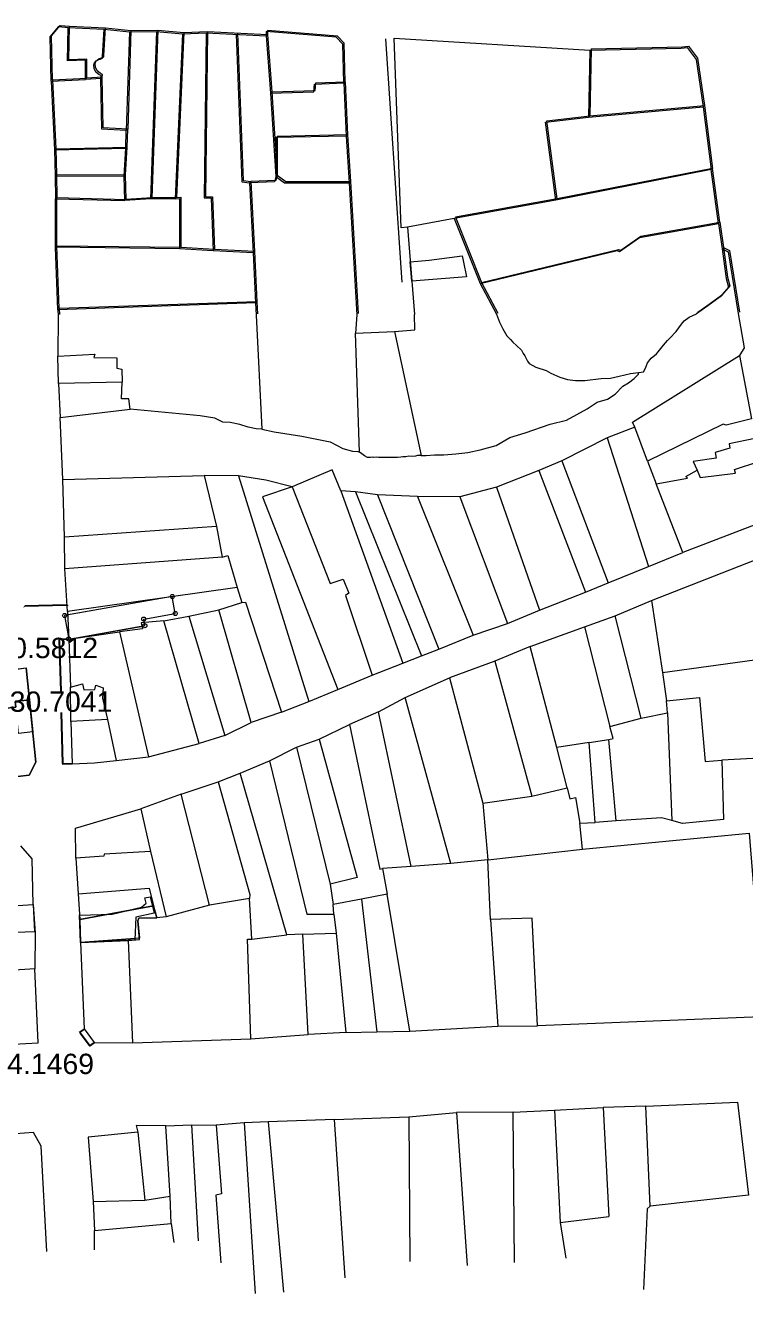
# Model space of a CAD drawing. Header units: millimetres. Extents: x 613231 to 614415, y 1317543 to 1318244.
# Drawn here: x 613593 to 613770, y 1317648.1 to 1317959.8 of the extents above; entities that cross this region are included whole.
import ezdxf

# ---------------------------------------------------------------- set-up
doc = ezdxf.new("R2010")
doc.units = ezdxf.units.MM
doc.header["$PDMODE"] = 35
doc.header["$PDSIZE"] = 0.5
for name, color, linetype in [('2', 7, 'Continuous'), ('6', 7, 'Continuous'), ('CVL_CUADCON_TIT', 1, 'Continuous')]:
    doc.layers.add(name, color=color, linetype=linetype)
doc.layers.add('Nivel 2', color=7, linetype='Continuous', lineweight=0)
doc.layers.add('Nivel 6', color=7, linetype='Continuous', lineweight=0)
doc.styles.add('HECTOR LOPEZ', font='arial.ttf')
doc.dimstyles.get("Standard").update_dxf_attribs({"dimtxt": 5, "dimasz": 0.18, "dimexe": 0.18, "dimexo": 0.0625, "dimgap": 0.09, "dimtad": 0, "dimtih": 1, "dimtoh": 1, "dimdec": 4, "dimzin": 0, "dimdsep": 46, "dimtxsty": 'HECTOR LOPEZ', "dimcen": 0.09, "dimadec": 0, "dimazin": 0, "dimtfac": 1, "dimtdec": 4, "dimtofl": 0, "dimtmove": 2, "dimatfit": 3, "dimfxl": 0.18, "dimtolj": 1, "dimtzin": 0, "dimarcsym": 0})

# ---------------------------------------------------------------- blocks, each defined once
blk = doc.blocks.new('*D310')
at = {"color": 0, "lineweight": -2, "transparency": 16777216}
for p, q in [((613603.57, 1317808.96), (613601.14, 1317808.9)), ((613601.32, 1317808.72), (613601.68, 1317796.2)), ((613602.18, 1317778.39), (613601.83, 1317790.91)), ((613604.43, 1317778.27), (613602, 1317778.2))]:
    blk.add_line(p, q, dxfattribs=at)
at = {"color": 0, "transparency": 16777216}
for points in [[(613601.35, 1317808.72), (613601.29, 1317808.72), (613601.32, 1317808.9)], [(613602.21, 1317778.39), (613602.15, 1317778.39), (613602.18, 1317778.21)]]:
    blk.add_solid(points, dxfattribs=at)
at = {"layer": 'Defpoints', "color": 0, "transparency": 16777216}
for p in [(613603.63, 1317808.97), (613602.18, 1317778.21), (613604.49, 1317778.27)]:
    blk.add_point(p, dxfattribs=at)
at = {"color": 0, "lineweight": 0, "transparency": 16777216, "insert": (613601.75, 1317793.55), "char_height": 5, "attachment_point": 5, "style": 'HECTOR LOPEZ'}
blk.add_mtext('\\A1;30.7041', dxfattribs=at)
blk = doc.blocks.new('*D311')
at = {"color": 0, "lineweight": -2, "transparency": 16777216}
for p, q in [((613592.64, 1317816.97), (613592.65, 1317816.85)), ((613603.04, 1317817.33), (613592.82, 1317817.03)), ((613603.22, 1317817.27), (613603.22, 1317817.15))]:
    blk.add_line(p, q, dxfattribs=at)
at = {"color": 0, "transparency": 16777216}
for points in [[(613592.82, 1317817.06), (613592.82, 1317817), (613592.64, 1317817.03)], [(613603.04, 1317817.36), (613603.04, 1317817.3), (613603.22, 1317817.33)]]:
    blk.add_solid(points, dxfattribs=at)
at = {"layer": 'Defpoints', "color": 0, "transparency": 16777216}
for p in [(613592.64, 1317817.03), (613592.64, 1317817.03), (613603.22, 1317817.33)]:
    blk.add_point(p, dxfattribs=at)
at = {"color": 0, "lineweight": 0, "transparency": 16777216, "insert": (613598.23, 1317806.75), "char_height": 5, "attachment_point": 5, "style": 'HECTOR LOPEZ'}
blk.add_mtext('\\A1;10.5812', dxfattribs=at)
blk = doc.blocks.new('*D312')
at = {"color": 0, "lineweight": -2, "transparency": 16777216}
for p, q in [((613607.4, 1317713.1), (613606.23, 1317712.24)), ((613606.48, 1317712.2), (613608.71, 1317709.15)), ((613609.84, 1317709.75), (613608.67, 1317708.89))]:
    blk.add_line(p, q, dxfattribs=at)
at = {"color": 0, "transparency": 16777216}
for points in [[(613606.5, 1317712.22), (613606.45, 1317712.19), (613606.37, 1317712.35)], [(613608.74, 1317709.16), (613608.69, 1317709.13), (613608.82, 1317709)]]:
    blk.add_solid(points, dxfattribs=at)
at = {"layer": 'Defpoints', "color": 0, "transparency": 16777216}
for p in [(613607.45, 1317713.13), (613609.89, 1317709.79), (613608.82, 1317709)]:
    blk.add_point(p, dxfattribs=at)
at = {"color": 0, "lineweight": 0, "transparency": 16777216, "insert": (613599.17, 1317704.52), "char_height": 5, "attachment_point": 5, "style": 'HECTOR LOPEZ'}
blk.add_mtext('\\A1;4.1469', dxfattribs=at)

msp = doc.modelspace()

# ---------------------------------------------------------------- linework, layer by layer
at = {"color": 1, "lineweight": 0}
for points in [[(613687.56075, 1317901.72009), (613692.17651, 1317902.06612), (613700.30457, 1317903.12155), (613700.66735, 1317901.57232), (613701.40477, 1317897.96448), (613687.97151, 1317896.89065)], [(613593.17553, 1317801.86389), (613593.97759, 1317794.00471), (613590.50292, 1317793.58437), (613590.64735, 1317792.24211), (613587.56978, 1317791.86981), (613587.45211, 1317792.9635), (613576.72276, 1317792.36166), (613576.68595, 1317795.96147), (613586.95494, 1317797.98903), (613586.99773, 1317797.59133), (613590.07529, 1317797.96363), (613589.70087, 1317801.44354)], [(613593.97759, 1317794.00471), (613594.77965, 1317786.14553), (613591.30498, 1317785.72519), (613590.9573, 1317788.95653), (613583.24875, 1317788.03248), (613583.26122, 1317789.18061), (613576.75917, 1317788.80129), (613576.72276, 1317792.36166), (613587.45211, 1317792.9635), (613587.56978, 1317791.86981), (613590.64735, 1317792.24211), (613590.50292, 1317793.58437)]]:
    msp.add_lwpolyline(points, close=True, dxfattribs=at)
at = {"color": 1, "lineweight": 0, "flags": 128}
for points in [[(613602.60941, 1317814.75656), (613603.63051, 1317808.96586), (613622.34181, 1317812.26516), (613622.05531, 1317813.89006), (613629.81561, 1317815.25836), (613629.08111, 1317819.42406)], [(613568.9025, 1317798.92749), (613593.17553, 1317801.86389), (613595.5411, 1317778.68428), (613593.88164, 1317775.48957), (613571.07503, 1317772.9281)], [(613568.9025, 1317798.92749), (613593.17553, 1317801.86389), (613595.5411, 1317778.68428), (613593.88164, 1317775.48957), (613571.07503, 1317772.9281)], [(613606.49087, 1317734.37237), (613606.29793, 1317741.0896), (613614.29359, 1317741.35302), (613621.53654, 1317743.09719), (613622.68808, 1317744.08933), (613622.33988, 1317745.34183), (613623.61754, 1317745.58182), (613624.65543, 1317741.61537), (613620.16069, 1317740.64362), (613619.87318, 1317735.06058)], [(613606.49751, 1317734.37286), (613606.33551, 1317740.01286), (613624.43651, 1317743.41286), (613625.25551, 1317740.46686), (613620.88151, 1317740.35486), (613620.57751, 1317739.69286), (613621.01013, 1317735.43921)]]:
    msp.add_lwpolyline(points, close=True, dxfattribs=at)
at = {"color": 1, "lineweight": 0}
for points in [[(613628.5887, 1317819.33723), (613603.10181, 1317814.84338)], [(613629.72878, 1317815.75076), (613629.16793, 1317818.93165)], [(613602.69623, 1317814.26415), (613603.54368, 1317809.45826)], [(613604.12291, 1317809.05268), (613621.8494, 1317812.17833)], [(613622.25498, 1317812.75756), (613622.14213, 1317813.39765)], [(613622.54771, 1317813.97688), (613629.3232, 1317815.17153)], [(613593.97759, 1317794.00471), (613594.77965, 1317786.14553)], [(613594.77965, 1317786.14553), (613591.30498, 1317785.72519)]]:
    msp.add_lwpolyline(points, dxfattribs=at)
at = {"color": 1, "lineweight": 0, "flags": 128}
for points in [[(613595.5411, 1317778.68428), (613593.17553, 1317801.86389)], [(613593.88164, 1317775.48957), (613595.5411, 1317778.68428)], [(613571.07503, 1317772.9281), (613577.13692, 1317773.60893), (613583.00005, 1317774.26743), (613593.88164, 1317775.48957)]]:
    msp.add_lwpolyline(points, dxfattribs=at)
at = {"color": 1, "lineweight": 0}
for centre in [(613629.08111, 1317819.42406), (613602.60941, 1317814.75656), (613629.81561, 1317815.25836), (613622.05531, 1317813.89006), (613622.34181, 1317812.26516), (613603.63051, 1317808.96586)]:
    msp.add_circle(centre, 0.5, dxfattribs=at)
at = {"layer": '2', "color": 1, "lineweight": 0}
for p, q in [((613603.36851, 1317951.06386), (613603.47151, 1317959.29086)), ((613603.47151, 1317959.29086), (613612.30651, 1317958.88186)), ((613612.30651, 1317958.88186), (613618.60351, 1317958.21986)), ((613618.60351, 1317958.21986), (613617.78651, 1317933.94486)), ((613618.60351, 1317958.21986), (613625.20451, 1317958.31886)), ((613625.20451, 1317958.31886), (613623.72451, 1317917.13386)), ((613625.20451, 1317958.31886), (613631.60251, 1317957.75786)), ((613631.60251, 1317957.75786), (613629.76751, 1317917.18186)), ((613631.60251, 1317957.75786), (613637.44251, 1317957.95886)), ((613637.44251, 1317957.95886), (613636.87651, 1317917.38286)), ((613637.44251, 1317957.95886), (613652.11751, 1317957.24286)), ((613644.77951, 1317957.60086), (613646.16951, 1317921.34086)), ((613652.11751, 1317957.24286), (613653.18151, 1317943.12386)), ((613731.68851, 1317953.70986), (613731.38051, 1317937.25586)), ((613607.78651, 1317951.21486), (613603.36851, 1317951.06386)), ((613607.78551, 1317946.49186), (613607.78651, 1317951.21486)), ((613599.35551, 1317946.08886), (613607.78551, 1317946.49186)), ((613611.54251, 1317946.74486), (613607.78551, 1317946.49186)), ((613611.79451, 1317934.30286), (613611.54251, 1317946.74486)), ((613599.35551, 1317946.08886), (613600.16451, 1317929.17786)), ((613653.18151, 1317943.12386), (613663.84551, 1317943.47586)), ((613653.18151, 1317943.12386), (613654.54851, 1317922.65786)), ((613663.84551, 1317943.47586), (613663.99751, 1317945.35486)), ((613663.99751, 1317945.35486), (613671.25951, 1317945.65686)), ((613720.81851, 1317935.99086), (613731.38051, 1317937.25586)), ((613731.38051, 1317937.25586), (613759.51251, 1317939.78586)), ((613759.51251, 1317939.78586), (613761.49051, 1317924.34686)), ((613617.78651, 1317933.94486), (613611.79451, 1317934.30286)), ((613617.63351, 1317929.57786), (613617.78651, 1317933.94486)), ((613723.35351, 1317916.84386), (613720.81851, 1317935.99086)), ((613671.76451, 1317932.60586), (613672.52451, 1317921.12786)), ((613600.16451, 1317929.17786), (613617.63351, 1317929.57786)), ((613600.16451, 1317929.17786), (613600.31651, 1317922.82986)), ((613617.27651, 1317922.77286), (613617.63351, 1317929.57786)), ((613600.31651, 1317922.82986), (613617.27651, 1317922.77286)), ((613600.31651, 1317922.82986), (613600.41651, 1317917.19286)), ((613617.42751, 1317916.72886), (613617.27651, 1317922.77286)), ((613646.16951, 1317921.34086), (613648.04851, 1317921.08586)), ((613654.19251, 1317921.33786), (613648.04851, 1317921.08586)), ((613654.54851, 1317922.65786), (613654.19251, 1317921.33786)), ((613761.49051, 1317924.34686), (613723.35351, 1317916.84386)), ((613763.26551, 1317911.14186), (613761.49051, 1317924.34686)), ((613648.04851, 1317921.08586), (613648.95951, 1317903.92086)), ((613600.36351, 1317905.25786), (613600.41651, 1317917.19286)), ((613600.41651, 1317917.19286), (613617.42751, 1317916.72886)), ((613623.72451, 1317917.13386), (613617.42751, 1317916.72886)), ((613629.76751, 1317917.18186), (613623.72451, 1317917.13386)), ((613629.76751, 1317917.18186), (613630.88451, 1317917.28286)), ((613630.88451, 1317917.28286), (613630.83151, 1317904.89186)), ((613636.87651, 1317917.38286), (613638.65351, 1317917.33086)), ((613638.65351, 1317917.33086), (613639.10851, 1317904.38086)), ((613723.35351, 1317916.84386), (613698.31851, 1317912.33286)), ((613698.31851, 1317912.33286), (613686.89251, 1317910.20386)), ((613698.31851, 1317912.33286), (613704.76451, 1317896.33386)), ((613743.86651, 1317907.64486), (613763.26551, 1317911.14186)), ((613763.26551, 1317911.14186), (613764.22851, 1317904.89486)), ((613738.99151, 1317904.24386), (613743.86651, 1317907.64486)), ((613630.83151, 1317904.89186), (613600.36351, 1317905.25786)), ((613600.96951, 1317889.92086), (613600.36351, 1317905.25786)), ((613639.10851, 1317904.38086), (613630.83151, 1317904.89186)), ((613648.95951, 1317903.92086), (613639.10851, 1317904.38086)), ((613648.95951, 1317903.92086), (613649.51551, 1317891.57986)), ((613704.76451, 1317896.33386), (613738.38151, 1317904.44786)), ((613738.38151, 1317904.44786), (613738.99151, 1317904.24386)), ((613601.02151, 1317888.46786), (613600.97551, 1317878.47686)), ((613649.66651, 1317888.61386), (613651.05251, 1317860.56186)), ((613674.44651, 1317888.68886), (613674.05551, 1317884.14786)), ((613675.09451, 1317854.93086), (613674.05551, 1317884.14786)), ((613742.14451, 1317862.31386), (613768.46551, 1317878.69186)), ((613768.46551, 1317878.69186), (613771.38951, 1317863.09886)), ((613602.19351, 1317848.19286), (613601.50851, 1317863.43686)), ((613742.70651, 1317861.04486), (613742.14451, 1317862.31386)), ((613771.38951, 1317863.09886), (613765.13551, 1317861.55886)), ((613742.70651, 1317861.04486), (613735.89551, 1317858.38586)), ((613745.87351, 1317852.71886), (613742.70651, 1317861.04486)), ((613764.47451, 1317861.81086), (613745.87351, 1317852.71886)), ((613765.13551, 1317861.55886), (613764.47451, 1317861.81086)), ((613735.89551, 1317858.38586), (613724.81651, 1317852.76786)), ((613735.89551, 1317858.38586), (613746.06751, 1317826.80286)), ((613766.11151, 1317855.91986), (613762.45151, 1317854.84386)), ((613772.21151, 1317858.22186), (613765.90651, 1317856.98686)), ((613765.90651, 1317856.98686), (613766.11151, 1317855.91986)), ((613724.81651, 1317852.76786), (613719.12351, 1317850.41586)), ((613724.81651, 1317852.76786), (613736.15551, 1317822.76386)), ((613745.87351, 1317852.71886), (613747.96751, 1317847.13486)), ((613762.70751, 1317853.42186), (613757.06351, 1317852.64586)), ((613762.45151, 1317854.84386), (613762.70751, 1317853.42186)), ((613668.36251, 1317850.54386), (613658.55251, 1317846.40286)), ((613670.45551, 1317845.41586), (613668.36251, 1317850.54386)), ((613719.12351, 1317850.41586), (613708.70351, 1317846.32486)), ((613719.12351, 1317850.41586), (613730.61551, 1317820.51386)), ((613755.28851, 1317848.93086), (613758.03351, 1317850.46286)), ((613757.06351, 1317852.64586), (613758.03351, 1317850.46286)), ((613758.03351, 1317850.46286), (613758.79851, 1317848.68586)), ((613758.79851, 1317848.68586), (613767.44351, 1317849.72386)), ((613767.23851, 1317850.63786), (613773.23751, 1317852.63486)), ((613767.44351, 1317849.72386), (613767.23851, 1317850.63786)), ((613602.19351, 1317848.19286), (613636.88051, 1317849.14386)), ((613602.62351, 1317834.01586), (613602.19351, 1317848.19286)), ((613645.32351, 1317849.06286), (613636.88051, 1317849.14386)), ((613636.88051, 1317849.14386), (613639.90151, 1317836.64986)), ((613652.03951, 1317848.01286), (613645.32351, 1317849.06286)), ((613645.32351, 1317849.06286), (613662.65551, 1317793.61386)), ((613658.55251, 1317846.40286), (613652.03951, 1317848.01286)), ((613747.96751, 1317847.13486), (613755.69651, 1317848.52586)), ((613754.55651, 1317830.22886), (613747.96751, 1317847.13486)), ((613755.69651, 1317848.52586), (613755.28851, 1317848.93086)), ((613658.55251, 1317846.40286), (613651.28351, 1317843.89486)), ((613651.28351, 1317843.89486), (613669.77151, 1317796.57886)), ((613658.55251, 1317846.40286), (613667.89851, 1317822.64386)), ((613674.11851, 1317845.17086), (613670.45551, 1317845.41586)), ((613670.45551, 1317845.41586), (613685.73251, 1317803.02186)), ((613679.51151, 1317844.42286), (613674.11851, 1317845.17086)), ((613674.11851, 1317845.17086), (613690.30651, 1317804.86286)), ((613689.32851, 1317844.04086), (613679.51151, 1317844.42286)), ((613679.51151, 1317844.42286), (613694.57651, 1317806.49986)), ((613699.70451, 1317843.91386), (613689.32851, 1317844.04086)), ((613689.32851, 1317844.04086), (613703.01451, 1317809.92586)), ((613708.70351, 1317846.32486), (613699.70451, 1317843.91386)), ((613699.70451, 1317843.91386), (613711.45251, 1317812.79186)), ((613708.70351, 1317846.32486), (613719.33151, 1317816.06386)), ((613639.90151, 1317836.64986), (613602.62351, 1317834.01586)), ((613602.68751, 1317826.19086), (613602.62351, 1317834.01586)), ((613639.90151, 1317836.64986), (613641.33751, 1317829.08186)), ((613641.33751, 1317829.08186), (613602.68751, 1317826.19086)), ((613641.33751, 1317829.08186), (613642.71051, 1317829.54286)), ((613642.71051, 1317829.54286), (613645.01251, 1317821.62086)), ((613746.06751, 1317826.80286), (613754.55651, 1317830.22886)), ((613603.31451, 1317815.72386), (613602.68751, 1317826.19086)), ((613736.15551, 1317822.76386), (613746.06751, 1317826.80286)), ((613645.01251, 1317821.62086), (613603.31451, 1317815.72386)), ((613645.01251, 1317821.62086), (613646.18751, 1317817.96486)), ((613667.89851, 1317822.64386), (613671.05051, 1317823.71886)), ((613671.05051, 1317823.71886), (613672.42951, 1317820.26686)), ((613730.61551, 1317820.51386), (613736.15551, 1317822.76386)), ((613672.42951, 1317820.26686), (613671.61651, 1317819.65486)), ((613671.61651, 1317819.65486), (613678.20951, 1317800.05586)), ((613719.33151, 1317816.06386), (613730.61551, 1317820.51386)), ((613737.89851, 1317814.63686), (613746.84451, 1317818.41986)), ((613746.84451, 1317818.41986), (613749.56851, 1317800.74186)), ((613603.31451, 1317815.72386), (613603.63051, 1317808.96586)), ((613633.17251, 1317814.57886), (613640.54451, 1317816.17186)), ((613640.54451, 1317816.17186), (613646.18751, 1317817.96486)), ((613648.47351, 1317788.44586), (613640.54451, 1317816.17186)), ((613646.18751, 1317817.96486), (613647.10351, 1317818.06886)), ((613647.10351, 1317818.06886), (613655.94551, 1317791.00586)), ((613711.45251, 1317812.79186), (613719.33151, 1317816.06386)), ((613626.96951, 1317813.44486), (613621.42551, 1317812.97386)), ((613621.42551, 1317812.97386), (613621.73351, 1317811.50086)), ((613626.96951, 1317813.44486), (613633.17251, 1317814.57886)), ((613635.66451, 1317783.33186), (613626.96951, 1317813.44486)), ((613633.17251, 1317814.57886), (613641.96851, 1317785.22786)), ((613703.01451, 1317809.92586), (613711.45251, 1317812.79186)), ((613730.37451, 1317811.97586), (613737.89851, 1317814.63686)), ((613744.29651, 1317789.54886), (613737.89851, 1317814.63686)), ((613603.63051, 1317808.96586), (613616.13951, 1317810.72486)), ((613621.73351, 1317811.50086), (613616.13951, 1317810.72486)), ((613616.13951, 1317810.72486), (613623.25951, 1317780.04886)), ((613694.57651, 1317806.49986), (613703.01451, 1317809.92586)), ((613717.00551, 1317807.16586), (613730.37451, 1317811.97586)), ((613730.37451, 1317811.97586), (613736.61951, 1317787.49686)), ((613603.63051, 1317808.96586), (613604.05651, 1317797.12586)), ((613690.30651, 1317804.86286), (613694.57651, 1317806.49986)), ((613717.00551, 1317807.16586), (613708.31451, 1317803.53586)), ((613723.55651, 1317782.28086), (613717.00551, 1317807.16586)), ((613678.20951, 1317800.05586), (613685.73251, 1317803.02186)), ((613685.73251, 1317803.02186), (613690.30651, 1317804.86286)), ((613708.31451, 1317803.53586), (613697.18151, 1317799.44286)), ((613708.31451, 1317803.53586), (613717.42151, 1317770.32386)), ((613749.56851, 1317800.74186), (613772.14651, 1317803.89886)), ((613669.77151, 1317796.57886), (613678.20951, 1317800.05586)), ((613749.56851, 1317800.74186), (613750.54551, 1317793.78286)), ((613604.05651, 1317797.12586), (613607.00551, 1317797.94686)), ((613604.17151, 1317788.69086), (613604.05651, 1317797.12586)), ((613607.00551, 1317797.94686), (613607.36351, 1317796.52486)), ((613610.05951, 1317796.53186), (613610.31151, 1317797.59886)), ((613610.31151, 1317797.59886), (613612.09251, 1317796.99386)), ((613612.09251, 1317796.99386), (613611.89351, 1317794.40186)), ((613662.65551, 1317793.61386), (613669.77151, 1317796.57886)), ((613686.30551, 1317794.58786), (613697.18151, 1317799.44286)), ((613697.18151, 1317799.44286), (613705.36951, 1317768.61686)), ((613607.36351, 1317796.52486), (613610.05951, 1317796.53186)), ((613611.89351, 1317794.40186), (613613.12251, 1317789.17086)), ((613655.94551, 1317791.00586), (613662.65551, 1317793.61386)), ((613679.74951, 1317791.06486), (613686.30551, 1317794.58786)), ((613697.56051, 1317753.80986), (613686.30551, 1317794.58786)), ((613750.54551, 1317793.78286), (613758.63151, 1317794.61586)), ((613750.75451, 1317790.83586), (613750.54551, 1317793.78286)), ((613758.63151, 1317794.61586), (613760.03051, 1317778.91686)), ((613655.94551, 1317791.00586), (613648.47351, 1317788.44586)), ((613679.74951, 1317791.06486), (613672.58251, 1317787.99786)), ((613687.74551, 1317753.07386), (613679.74951, 1317791.06486)), ((613744.29651, 1317789.54886), (613750.75451, 1317790.83586)), ((613750.75451, 1317790.83586), (613751.81351, 1317764.41386)), ((613613.12251, 1317789.17086), (613604.17151, 1317788.69086)), ((613613.12251, 1317789.17086), (613615.27551, 1317779.11386)), ((613641.96851, 1317785.22786), (613648.47351, 1317788.44586)), ((613665.16251, 1317784.37186), (613672.58251, 1317787.99786)), ((613672.58251, 1317787.99786), (613680.06651, 1317752.39386)), ((613736.61951, 1317787.49686), (613744.29651, 1317789.54886)), ((613737.43851, 1317784.55186), (613736.61951, 1317787.49686)), ((613641.96851, 1317785.22786), (613635.66451, 1317783.33186)), ((613659.62151, 1317782.37586), (613665.16251, 1317784.37186)), ((613665.16251, 1317784.37186), (613674.52551, 1317750.34686)), ((613731.48851, 1317783.52086), (613736.31951, 1317784.24386)), ((613736.31951, 1317784.24386), (613737.43851, 1317784.55186)), ((613738.13251, 1317764.27786), (613736.31951, 1317784.24386)), ((613623.25951, 1317780.04886), (613635.66451, 1317783.33186)), ((613652.96451, 1317779.00486), (613659.62151, 1317782.37586)), ((613659.62151, 1317782.37586), (613667.86451, 1317748.75486)), ((613731.48851, 1317783.52086), (613723.55651, 1317782.28086)), ((613726.11551, 1317772.42886), (613723.55651, 1317782.28086)), ((613732.99551, 1317763.90886), (613731.48851, 1317783.52086)), ((613615.27551, 1317779.11386), (613623.25951, 1317780.04886)), ((613645.79751, 1317775.98886), (613652.96451, 1317779.00486)), ((613652.96451, 1317779.00486), (613662.12951, 1317741.32186)), ((613760.03051, 1317778.91686), (613764.09851, 1317779.18086)), ((613640.35851, 1317773.84086), (613645.79751, 1317775.98886)), ((613657.25451, 1317736.27886), (613645.79751, 1317775.98886)), ((613631.25951, 1317770.81986), (613640.35851, 1317773.84086)), ((613640.35851, 1317773.84086), (613648.13451, 1317746.21586)), ((613717.42151, 1317770.32386), (613726.11551, 1317772.42886)), ((613726.11551, 1317772.42886), (613726.78051, 1317769.73786)), ((613631.25951, 1317770.81986), (613621.34651, 1317767.23786)), ((613638.22051, 1317743.59986), (613631.25951, 1317770.81986)), ((613705.36951, 1317768.61686), (613717.42151, 1317770.32386)), ((613705.36951, 1317768.61686), (613706.61251, 1317754.69586)), ((613726.78051, 1317769.73786), (613728.15351, 1317769.99486)), ((613728.15351, 1317769.99486), (613729.18151, 1317763.69586)), ((613621.34651, 1317767.23786), (613623.75451, 1317756.77586)), ((613729.18151, 1317763.69586), (613732.99551, 1317763.90886)), ((613729.90351, 1317757.34586), (613729.18151, 1317763.69586)), ((613738.13251, 1317764.27786), (613732.99551, 1317763.90886)), ((613749.32051, 1317765.01686), (613738.13251, 1317764.27786)), ((613751.81351, 1317764.41386), (613749.32051, 1317765.01686)), ((613594.66351, 1317754.97486), (613591.86151, 1317758.11886)), ((613612.31151, 1317756.13786), (613612.26151, 1317755.57786)), ((613623.75451, 1317756.77586), (613612.31151, 1317756.13786)), ((613623.75451, 1317756.77586), (613627.54351, 1317740.72686)), ((613706.61251, 1317754.69586), (613729.90351, 1317757.34586)), ((613594.88551, 1317743.74486), (613594.66351, 1317754.97486)), ((613612.26151, 1317755.57786), (613605.39551, 1317755.10386)), ((613605.39551, 1317755.10386), (613605.96951, 1317746.31386)), ((613687.74551, 1317753.07386), (613680.72751, 1317752.54786)), ((613697.56051, 1317753.80986), (613687.74551, 1317753.07386)), ((613706.61251, 1317754.69586), (613697.56051, 1317753.80986)), ((613707.24651, 1317740.01186), (613706.61251, 1317754.69586)), ((613674.52551, 1317750.34686), (613667.86451, 1317748.75486)), ((613680.06651, 1317752.39386), (613680.72751, 1317752.54786)), ((613680.72751, 1317752.54786), (613681.90751, 1317746.24986)), ((613605.96951, 1317746.31386), (613623.41251, 1317747.72986)), ((613623.41251, 1317747.72986), (613624.43651, 1317743.41286)), ((613667.86451, 1317748.75486), (613668.63651, 1317743.72586)), ((613575.35651, 1317742.42586), (613594.88551, 1317743.74486)), ((613594.88551, 1317743.74486), (613595.25251, 1317736.98786)), ((613594.88551, 1317743.74486), (613595.35451, 1317736.68286)), ((613605.96951, 1317746.31386), (613606.33551, 1317740.01286)), ((613638.22051, 1317743.59986), (613627.54351, 1317740.72686)), ((613648.03451, 1317745.19886), (613638.22051, 1317743.59986)), ((613648.13451, 1317746.21586), (613648.03451, 1317745.19886)), ((613648.60951, 1317735.18986), (613648.03451, 1317745.19886)), ((613675.55151, 1317745.01386), (613668.63651, 1317743.72586)), ((613668.74151, 1317741.38886), (613668.63651, 1317743.72586)), ((613681.90751, 1317746.24986), (613675.55151, 1317745.01386)), ((613675.55151, 1317745.01386), (613679.36751, 1317712.39886)), ((613687.45451, 1317712.62186), (613681.90751, 1317746.24986)), ((613624.43651, 1317743.41286), (613606.33551, 1317740.01286)), ((613620.88151, 1317740.35486), (613625.25551, 1317740.46686)), ((613625.25551, 1317740.46686), (613624.43651, 1317743.41286)), ((613627.54351, 1317740.72686), (613625.25551, 1317740.46686)), ((613662.12951, 1317741.32186), (613668.74151, 1317741.38886)), ((613668.74151, 1317741.38886), (613669.30851, 1317736.66386)), ((613606.33551, 1317740.01286), (613606.49751, 1317734.37286)), ((613620.57751, 1317739.69286), (613620.88151, 1317740.35486)), ((613621.04251, 1317735.12086), (613620.57751, 1317739.69286)), ((613717.46951, 1317740.39286), (613707.24651, 1317740.01186)), ((613707.24651, 1317740.01186), (613709.06951, 1317713.84486)), ((613718.78351, 1317713.91986), (613717.46951, 1317740.39286)), ((613595.25251, 1317736.98786), (613579.99351, 1317736.44086)), ((613595.35451, 1317736.68286), (613595.31751, 1317727.89086)), ((613606.49751, 1317734.37286), (613618.24551, 1317734.91086)), ((613618.24551, 1317734.91086), (613621.04251, 1317735.12086)), ((613618.24551, 1317734.91086), (613619.30351, 1317709.70786)), ((613647.59251, 1317735.18686), (613648.60951, 1317735.18986)), ((613648.34451, 1317710.74586), (613647.59251, 1317735.18686)), ((613648.60951, 1317735.18986), (613657.25451, 1317736.27886)), ((613661.12051, 1317736.44086), (613657.25451, 1317736.27886)), ((613661.12051, 1317736.44086), (613669.30851, 1317736.66386)), ((613662.48251, 1317711.74686), (613661.12051, 1317736.44086)), ((613669.30851, 1317736.66386), (613671.73851, 1317712.27786)), ((613595.31751, 1317727.89086), (613589.11351, 1317727.46886)), ((613596.10951, 1317709.70086), (613595.31751, 1317727.89086)), ((613671.73851, 1317712.27786), (613679.36751, 1317712.39886)), ((613679.36751, 1317712.39886), (613687.45451, 1317712.62186)), ((613687.45451, 1317712.62186), (613709.06951, 1317713.84486)), ((613709.06951, 1317713.84486), (613718.78351, 1317713.91986)), ((613590.05751, 1317709.38086), (613596.10951, 1317709.70086)), ((613619.30351, 1317709.70786), (613648.34451, 1317710.74586)), ((613648.34451, 1317710.74586), (613662.48251, 1317711.74686)), ((613671.73851, 1317712.27786), (613662.48251, 1317711.74686)), ((613722.98751, 1317693.19686), (613734.99051, 1317693.83686)), ((613745.46751, 1317694.16786), (613734.99051, 1317693.83686)), ((613734.99051, 1317693.83686), (613736.35551, 1317667.05986)), ((613746.52451, 1317669.57486), (613745.46751, 1317694.16786)), ((613668.92451, 1317690.87686), (613652.64951, 1317690.27686)), ((613668.92451, 1317690.87686), (613687.23451, 1317691.53286)), ((613671.53051, 1317651.95786), (613668.92451, 1317690.87686)), ((613687.23451, 1317691.53286), (613698.93051, 1317692.57786)), ((613687.23451, 1317691.53286), (613687.44351, 1317655.96086)), ((613712.81651, 1317692.71486), (613698.93051, 1317692.57786)), ((613698.93051, 1317692.57786), (613701.53451, 1317654.97986)), ((613712.81651, 1317692.71486), (613722.98751, 1317693.19686)), ((613713.12951, 1317655.77086), (613712.81651, 1317692.71486)), ((613722.98751, 1317693.19686), (613724.35451, 1317665.60686)), ((613594.97551, 1317687.69386), (613574.93851, 1317686.27186)), ((613596.86251, 1317684.29386), (613594.97551, 1317687.69386)), ((613627.52551, 1317689.29986), (613620.20051, 1317689.38286)), ((613620.20051, 1317689.38286), (613620.61051, 1317687.80886)), ((613620.61051, 1317687.80886), (613622.36651, 1317671.04386)), ((613627.52551, 1317689.29986), (613633.78051, 1317689.56986)), ((613628.57051, 1317672.02486), (613627.52551, 1317689.29986)), ((613633.78051, 1317689.56986), (613635.45451, 1317661.06486)), ((613633.78051, 1317689.56986), (613639.83351, 1317689.53386)), ((613646.74951, 1317690.10986), (613639.83351, 1317689.53386)), ((613639.83351, 1317689.53386), (613641.13251, 1317672.61486)), ((613652.64951, 1317690.27686), (613646.74951, 1317690.10986)), ((613646.74951, 1317690.10986), (613649.41151, 1317648.09086)), ((613652.64951, 1317690.27686), (613656.37951, 1317648.41286)), ((613598.22651, 1317658.48186), (613596.86251, 1317684.29386)), ((613622.36651, 1317671.04386), (613628.57051, 1317672.02486)), ((613628.78451, 1317665.31686), (613628.57051, 1317672.02486)), ((613641.13251, 1317672.61486), (613639.81051, 1317672.25586)), ((613639.81051, 1317672.25586), (613641.00651, 1317655.69286)), ((613770.62851, 1317672.32886), (613746.52451, 1317669.57486)), ((613609.65151, 1317670.75786), (613622.36651, 1317671.04386)), ((613609.65151, 1317670.75786), (613609.96851, 1317663.59286)), ((613745.76251, 1317668.96386), (613744.87851, 1317649.09186)), ((613745.76251, 1317668.96386), (613746.52451, 1317669.57486)), ((613724.35451, 1317665.60686), (613736.35551, 1317667.05986)), ((613609.92451, 1317658.81586), (613609.96851, 1317663.59286)), ((613609.96851, 1317663.59286), (613628.78451, 1317665.31686)), ((613628.78451, 1317665.31686), (613629.45351, 1317660.69486)), ((613724.35451, 1317665.60686), (613725.79251, 1317656.81886))]:
    msp.add_line(p, q, dxfattribs=at)
for points in [[(613599.35551, 1317946.08886), (613599.05351, 1317956.95686), (613601.23751, 1317959.49486), (613603.47151, 1317959.29086)], [(613611.54251, 1317946.74486), (613611.59351, 1317947.45586), (613611.03551, 1317947.76086), (613610.32451, 1317948.31986), (613609.91851, 1317949.18286), (613609.76651, 1317950.09686), (613609.96951, 1317950.60486), (613610.37551, 1317951.06186), (613610.78251, 1317951.36686), (613611.34051, 1317951.51886), (613611.89951, 1317951.72186), (613611.95051, 1317952.12786), (613612.30651, 1317958.88186)], [(613671.25951, 1317945.65686), (613670.95651, 1317955.15386), (613669.33151, 1317956.88086), (613652.11851, 1317958.25986), (613652.11751, 1317957.24286)], [(613686.89251, 1317910.20386), (613685.31851, 1317910.05286), (613683.60051, 1317956.67286), (613731.68851, 1317953.70986)], [(613731.68851, 1317953.70986), (613754.08251, 1317954.20986), (613755.55451, 1317954.36186), (613757.78851, 1317951.41586), (613759.51251, 1317939.78586)], [(613671.25951, 1317945.65686), (613671.76451, 1317932.60586), (613654.49951, 1317932.20486), (613654.54851, 1317922.65786), (613656.63051, 1317921.13386), (613672.52451, 1317921.12786)], [(613683.66851, 1317884.52786), (613688.70251, 1317884.94686), (613688.61451, 1317888.73086)], [(613708.77351, 1317888.79186), (613709.45151, 1317886.82786), (613710.26751, 1317885.25486), (613711.28751, 1317883.52986), (613712.15451, 1317882.56586), (613712.71451, 1317881.95786), (613713.63151, 1317881.09586), (613714.90451, 1317879.98186), (613715.31351, 1317879.11886), (613715.67051, 1317878.56086), (613715.97651, 1317878.05286), (613716.38451, 1317877.24086), (613716.74151, 1317876.68286), (613718.42151, 1317875.82286), (613718.67551, 1317875.67086), (613720.96551, 1317874.96586), (613722.08551, 1317874.35886), (613724.27451, 1317873.34786), (613726.20751, 1317872.79386), (613728.14151, 1317872.49386), (613730.48051, 1317872.49886), (613734.49851, 1317873.01786), (613736.78651, 1317873.12486), (613738.87151, 1317873.58786), (613741.66751, 1317874.25486), (613744.28751, 1317874.56686)], [(613743.70251, 1317874.46386), (613744.87151, 1317874.66986), (613745.37851, 1317875.53486), (613745.83451, 1317876.85686), (613746.74851, 1317878.02786), (613748.01751, 1317879.04786), (613748.47451, 1317879.55686), (613749.74351, 1317881.18686), (613750.75951, 1317882.30686), (613751.31751, 1317882.91786), (613752.89151, 1317884.54786), (613754.21151, 1317886.38086), (613754.87151, 1317887.19586), (613756.09051, 1317888.06286), (613757.87851, 1317888.93986)], [(613768.13451, 1317888.96986), (613769.63251, 1317880.52486), (613768.46551, 1317878.69186)], [(613674.05551, 1317884.14786), (613683.66851, 1317884.52786), (613690.22751, 1317854.10486), (613690.27851, 1317854.10486), (613689.82051, 1317854.05286), (613689.36251, 1317854.05186), (613688.80351, 1317853.89786), (613688.04051, 1317853.84486), (613687.17651, 1317853.89386), (613686.46451, 1317853.78986), (613685.75251, 1317853.73786), (613685.24351, 1317853.68586), (613684.37951, 1317853.58186), (613683.26051, 1317853.57886), (613682.44651, 1317853.57686), (613681.53051, 1317853.62586), (613680.81851, 1317853.57286), (613679.75051, 1317853.56986), (613679.34351, 1317853.67086), (613678.63151, 1317853.61786), (613678.32651, 1317853.66786), (613677.76651, 1317853.61586), (613677.51251, 1317853.56486), (613677.25851, 1317853.56386), (613677.00451, 1317853.56286), (613676.29151, 1317853.96786), (613675.98551, 1317854.22186), (613675.09451, 1317854.93086)], [(613600.97551, 1317878.47686), (613610.02751, 1317879.00786), (613609.82551, 1317878.14386), (613615.42051, 1317878.10686), (613615.42451, 1317875.56586), (613616.69651, 1317875.26386), (613616.75251, 1317872.11386)], [(613616.75251, 1317872.11386), (613601.08751, 1317871.76986), (613600.97551, 1317878.47686)], [(613601.08751, 1317871.76986), (613601.50851, 1317863.43686), (613618.69651, 1317865.46086), (613618.38751, 1317868.00186), (613616.60651, 1317868.04786), (613616.75251, 1317872.11386)], [(613690.27851, 1317854.10486), (613691.44851, 1317854.05686), (613693.48251, 1317854.21386), (613695.77151, 1317854.27086), (613698.77151, 1317854.48186), (613701.67051, 1317854.84486), (613704.72151, 1317855.46186), (613708.68651, 1317856.53886), (613712.04051, 1317858.47886), (613715.75151, 1317859.65686), (613721.90251, 1317861.80586), (613725.91851, 1317862.78186), (613731.05151, 1317865.53886), (613733.49051, 1317867.17086), (613735.98151, 1317867.93986), (613737.86151, 1317869.16386), (613739.79051, 1317871.15086), (613741.21351, 1317871.96686), (613742.58551, 1317873.03786), (613743.60051, 1317874.05686), (613743.70251, 1317874.46386)], [(613651.05251, 1317860.56186), (613649.67951, 1317860.65986), (613647.74551, 1317861.06186), (613645.71051, 1317861.66686), (613643.26851, 1317862.16886), (613641.48751, 1317862.31686), (613639.50251, 1317863.22686), (613635.89051, 1317863.82686), (613618.69651, 1317865.46086)], [(613651.05251, 1317860.56186), (613654.10551, 1317859.90886), (613660.87251, 1317858.85886), (613667.89351, 1317857.40286), (613670.99851, 1317855.83486), (613673.39051, 1317855.18086), (613674.66151, 1317855.08186), (613675.52751, 1317854.77886)], [(613773.23751, 1317852.63486), (613775.39151, 1317841.86686), (613773.51651, 1317837.54286), (613754.55651, 1317830.22886)], [(613746.84451, 1317818.41986), (613774.03851, 1317829.05786), (613776.89151, 1317825.86386), (613778.71451, 1317799.49386)], [(613778.71451, 1317799.49386), (613780.37251, 1317780.44186), (613779.30551, 1317780.03186), (613764.09851, 1317779.18086)], [(613604.17151, 1317788.69086), (613604.49351, 1317778.27386), (613609.93551, 1317778.54186), (613615.27551, 1317779.11386)], [(613764.09851, 1317779.18086), (613764.52951, 1317764.64886), (613754.40951, 1317763.60686), (613751.81351, 1317764.41386)], [(613605.39551, 1317755.10386), (613605.33251, 1317762.52286), (613621.34651, 1317767.23786)], [(613729.90351, 1317757.34586), (613770.79051, 1317761.25886), (613774.42351, 1317716.39686), (613773.66051, 1317716.14086), (613718.78351, 1317713.91986)], [(613606.49751, 1317734.37286), (613607.44651, 1317713.13386), (613609.89351, 1317709.78586), (613619.30351, 1317709.70786)], [(613745.46751, 1317694.16786), (613767.99751, 1317695.18986), (613770.62851, 1317672.32886)], [(613620.61051, 1317687.80886), (613608.40551, 1317686.55886), (613609.65151, 1317670.75786)]]:
    msp.add_lwpolyline(points, dxfattribs=at)
at = {"layer": '6', "color": 1, "lineweight": 0}
for p, q in [((613672.52451, 1317921.12786), (613674.44651, 1317888.68886)), ((613686.89251, 1317910.20386), (613688.61451, 1317888.73086)), ((613704.76451, 1317896.33386), (613708.77351, 1317888.79186)), ((613649.51551, 1317891.57986), (613600.96951, 1317889.92086)), ((613649.51551, 1317891.57986), (613649.66651, 1317888.61386)), ((613600.96951, 1317889.92086), (613601.02151, 1317888.46786))]:
    msp.add_line(p, q, dxfattribs=at)
for points in [[(613764.22851, 1317904.89486), (613765.19251, 1317897.58186), (613765.75051, 1317895.44886), (613763.71851, 1317893.11386), (613760.67151, 1317890.87986), (613757.87851, 1317888.93986)], [(613764.22851, 1317904.89486), (613765.70151, 1317904.13286), (613768.13451, 1317888.96986)]]:
    msp.add_lwpolyline(points, dxfattribs=at)
at = {"layer": 'CVL_CUADCON_TIT', "color": 1, "lineweight": 0, "ltscale": 0.5, "flags": 128}
msp.add_lwpolyline([(613681.43422, 1317956.45003), (613685.1157, 1317901.43189), (613685.5175, 1317896.69194)], dxfattribs=at)
at = {"layer": 'Nivel 2', "color": 1, "lineweight": 0}
for p, q in [((613603.69751, 1317951.36886), (613603.80051, 1317959.59586)), ((613603.80051, 1317959.59586), (613612.63551, 1317959.18686)), ((613612.63551, 1317959.18686), (613618.93251, 1317958.52486)), ((613618.93251, 1317958.52486), (613618.11551, 1317934.24986)), ((613618.93251, 1317958.52486), (613625.53351, 1317958.62386)), ((613625.53351, 1317958.62386), (613624.05351, 1317917.43886)), ((613625.53351, 1317958.62386), (613631.93151, 1317958.06286)), ((613631.93151, 1317958.06286), (613630.09651, 1317917.48686)), ((613631.93151, 1317958.06286), (613637.77151, 1317958.26386)), ((613637.77151, 1317958.26386), (613637.20551, 1317917.68786)), ((613637.77151, 1317958.26386), (613652.44651, 1317957.54786)), ((613645.10851, 1317957.90586), (613646.49851, 1317921.64586)), ((613652.44651, 1317957.54786), (613653.51051, 1317943.42886)), ((613732.01751, 1317954.01486), (613731.70951, 1317937.56086)), ((613608.11551, 1317951.51986), (613603.69751, 1317951.36886)), ((613608.11451, 1317946.79686), (613608.11551, 1317951.51986)), ((613599.68451, 1317946.39386), (613608.11451, 1317946.79686)), ((613599.68451, 1317946.39386), (613600.49351, 1317929.48286)), ((613611.87151, 1317947.04986), (613608.11451, 1317946.79686)), ((613612.12351, 1317934.60786), (613611.87151, 1317947.04986)), ((613653.51051, 1317943.42886), (613664.17451, 1317943.78086)), ((613664.17451, 1317943.78086), (613664.32651, 1317945.65986)), ((613664.32651, 1317945.65986), (613671.58851, 1317945.96186)), ((613731.70951, 1317937.56086), (613759.84151, 1317940.09086)), ((613759.84151, 1317940.09086), (613761.81951, 1317924.65186)), ((613721.14751, 1317936.29586), (613731.70951, 1317937.56086)), ((613618.11551, 1317934.24986), (613612.12351, 1317934.60786)), ((613617.96251, 1317929.88286), (613618.11551, 1317934.24986)), ((613723.68251, 1317917.14886), (613721.14751, 1317936.29586)), ((613672.09351, 1317932.91086), (613672.85351, 1317921.43286)), ((613600.49351, 1317929.48286), (613617.96251, 1317929.88286)), ((613600.49351, 1317929.48286), (613600.64551, 1317923.13486)), ((613617.60551, 1317923.07786), (613617.96251, 1317929.88286)), ((613761.81951, 1317924.65186), (613723.68251, 1317917.14886)), ((613763.59451, 1317911.44686), (613761.81951, 1317924.65186)), ((613600.64551, 1317923.13486), (613600.74551, 1317917.49786)), ((613600.64551, 1317923.13486), (613617.60551, 1317923.07786)), ((613617.75651, 1317917.03386), (613617.60551, 1317923.07786)), ((613646.49851, 1317921.64586), (613648.37751, 1317921.39086)), ((613654.52151, 1317921.64286), (613648.37751, 1317921.39086)), ((613648.37751, 1317921.39086), (613649.28851, 1317904.22586)), ((613654.87751, 1317922.96286), (613654.52151, 1317921.64286)), ((613600.69251, 1317905.56286), (613600.74551, 1317917.49786)), ((613600.74551, 1317917.49786), (613617.75651, 1317917.03386)), ((613624.05351, 1317917.43886), (613617.75651, 1317917.03386)), ((613630.09651, 1317917.48686), (613624.05351, 1317917.43886)), ((613630.09651, 1317917.48686), (613631.21351, 1317917.58786)), ((613631.21351, 1317917.58786), (613631.16051, 1317905.19686)), ((613637.20551, 1317917.68786), (613638.98251, 1317917.63586)), ((613638.98251, 1317917.63586), (613639.43751, 1317904.68586)), ((613723.68251, 1317917.14886), (613698.64751, 1317912.63786)), ((613698.64751, 1317912.63786), (613705.09351, 1317896.63886)), ((613744.19551, 1317907.94986), (613763.59451, 1317911.44686)), ((613763.59451, 1317911.44686), (613764.55751, 1317905.19986)), ((613739.32051, 1317904.54886), (613744.19551, 1317907.94986)), ((613601.29851, 1317890.22586), (613600.69251, 1317905.56286)), ((613631.16051, 1317905.19686), (613600.69251, 1317905.56286)), ((613639.43751, 1317904.68586), (613631.16051, 1317905.19686)), ((613649.28851, 1317904.22586), (613639.43751, 1317904.68586)), ((613649.28851, 1317904.22586), (613649.84451, 1317891.88486)), ((613705.09351, 1317896.63886), (613738.71051, 1317904.75286)), ((613738.71051, 1317904.75286), (613739.32051, 1317904.54886)), ((613705.09351, 1317896.63886), (613709.10251, 1317889.09686)), ((613649.84451, 1317891.88486), (613601.29851, 1317890.22586))]:
    msp.add_line(p, q, dxfattribs=at)
at = {"layer": 'Nivel 2', "color": 1, "lineweight": 0, "flags": 128}
for points in [[(613599.68451, 1317946.39386), (613599.38251, 1317957.26186), (613601.56651, 1317959.79986), (613603.80051, 1317959.59586)], [(613611.87151, 1317947.04986), (613611.92251, 1317947.76086), (613611.36451, 1317948.06586), (613610.65351, 1317948.62486), (613610.24751, 1317949.48786), (613610.09551, 1317950.40186), (613610.29851, 1317950.90986), (613610.70451, 1317951.36686), (613611.11151, 1317951.67186), (613611.66951, 1317951.82386), (613612.22851, 1317952.02686), (613612.27951, 1317952.43286), (613612.63551, 1317959.18686)], [(613671.58851, 1317945.96186), (613671.28551, 1317955.45886), (613669.66051, 1317957.18586), (613652.44751, 1317958.56486), (613652.44651, 1317957.54786)], [(613732.01751, 1317954.01486), (613754.41151, 1317954.51486), (613755.88351, 1317954.66686), (613758.11751, 1317951.72086), (613759.84151, 1317940.09086)], [(613653.51051, 1317943.42886), (613654.87751, 1317922.96286)], [(613671.58851, 1317945.96186), (613672.09351, 1317932.91086), (613654.82851, 1317932.50986), (613654.87751, 1317922.96286), (613656.95951, 1317921.43886), (613672.85351, 1317921.43286)], [(613672.85351, 1317921.43286), (613674.77551, 1317888.99386)], [(613764.55751, 1317905.19986), (613765.52151, 1317897.88686), (613766.07951, 1317895.75386), (613764.04751, 1317893.41886), (613761.00051, 1317891.18486), (613758.20751, 1317889.24486)], [(613764.55751, 1317905.19986), (613766.03051, 1317904.43786), (613768.46351, 1317889.27486)]]:
    msp.add_lwpolyline(points, dxfattribs=at)
at = {"layer": 'Nivel 6', "color": 1, "lineweight": 0, "flags": 128}
for points in [[(613601.29851, 1317890.22586), (613601.35051, 1317888.77286)], [(613649.84451, 1317891.88486), (613649.99551, 1317888.91886)]]:
    msp.add_lwpolyline(points, dxfattribs=at)

# ---------------------------------------------------------------- dimensions: what is measured, and where the dimension line sits
at = {"color": 1, "lineweight": 0}
for p1, p2, distance, picture, middle in [((613603.21802, 1317817.33453), (613592.64129, 1317817.02773), 0, '*D311', (613598.23226, 1317806.74906)), ((613603.63051, 1317808.96586), (613604.49351, 1317778.27386), -2.31196, '*D310', (613601.75096, 1317793.55487)), ((613607.44651, 1317713.13386), (613609.89351, 1317709.78586), -1.33069, '*D312', (613599.16984, 1317704.51633))]:
    dim = msp.add_aligned_dim(p1=p1, p2=p2, distance=distance, dimstyle='Standard', dxfattribs=at)
    dim.commit()
    dim.dimension.update_dxf_attribs({"geometry": picture, "text_midpoint": middle})

doc.saveas('drawing.dxf')
